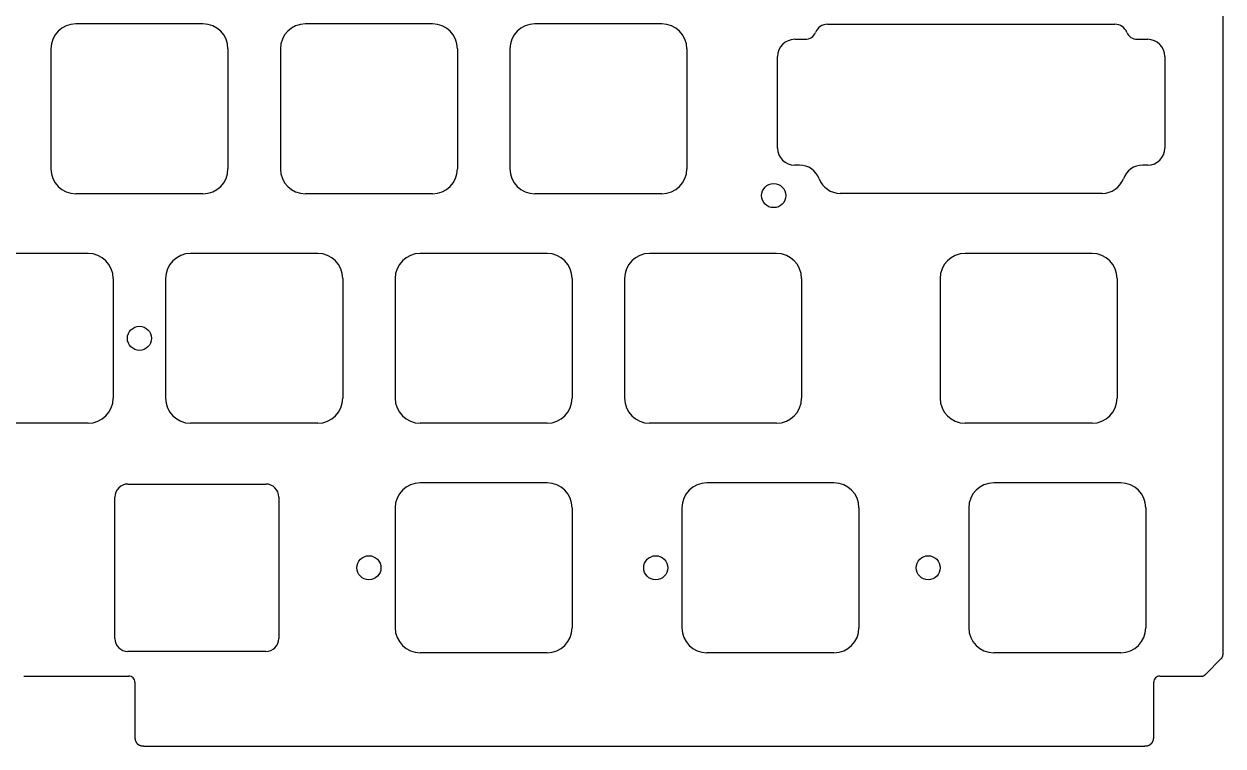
# Model space of a CAD drawing. Header units: millimetres. Extents: x -9 to 276, y -91 to 15.
# Drawn here: x 176.1 to 275.7, y -91 to -31 of the extents above; entities that cross this region are included whole.
import ezdxf

# ---------------------------------------------------------------- set-up
doc = ezdxf.new("R2010")
doc.units = ezdxf.units.MM
doc.layers.add('BLACK', color=7, linetype='CONTINUOUS')
doc.layers.add('Edge.Cuts', color=53, linetype='CONTINUOUS', true_color=0xc8a339)

msp = doc.modelspace()

# ---------------------------------------------------------------- linework, layer by layer
at = {"layer": 'BLACK', "linetype": 'Continuous'}
for p, q in [((238.6375, -50.1), (228.087499, -50.1)), ((264.83125, -50.1), (254.281249, -50.1)), ((226.0125, -52.175), (226.0125, -62.125001)), ((240.7125, -52.175), (240.7125, -62.125)), ((252.20625, -52.175), (252.20625, -62.125001)), ((266.90625, -52.175), (266.90625, -62.125)), ((238.6375, -64.2), (228.0875, -64.2)), ((264.83125, -64.2), (254.28125, -64.2)), ((184.775, -69.25), (196.225, -69.25)), ((219.5875, -69.15), (209.037499, -69.15)), ((243.4, -69.15), (232.849999, -69.15)), ((267.2125, -69.15), (256.662499, -69.15)), ((183.7, -82.075), (183.7, -70.325)), ((197.3, -70.325), (197.3, -82.075)), ((206.9625, -71.225), (206.9625, -81.175001)), ((221.6625, -71.225), (221.6625, -81.175)), ((230.775, -71.225), (230.775, -81.175001)), ((245.475, -71.225), (245.475, -81.175)), ((254.5875, -71.225), (254.5875, -81.175001)), ((269.2875, -71.225), (269.2875, -81.175)), ((196.225, -83.15), (184.775, -83.15)), ((219.5875, -83.25), (209.0375, -83.25)), ((243.4, -83.25), (232.85, -83.25)), ((267.2125, -83.25), (256.6625, -83.25))]:
    msp.add_line(p, q, dxfattribs=at)
at = {"layer": 'BLACK'}
for centre in [(204.7875, -76.2), (228.6, -76.2), (251.221875, -76.2)]:
    msp.add_circle(centre, 1, dxfattribs=at)
for centre, radius, start, end in [((228.087504, -52.175004), 2.075004, 90.00013806, 179.99988955), ((238.6375, -52.175), 2.075, 0, 90), ((254.281254, -52.175004), 2.075004, 90.00013806, 179.99988955), ((264.83125, -52.175), 2.075, 0, 90), ((228.087502, -62.124998), 2.075002, 180.00008284, 269.99994478), ((238.6375, -62.125), 2.075, 270, 0), ((254.281252, -62.124998), 2.075002, 180.00008284, 269.99994478), ((264.83125, -62.125), 2.075, 270, 0), ((184.774999, -70.324999), 1.074999, 89.9999467, 180.0000533), ((196.225, -70.325), 1.075, 0, 90), ((209.037504, -71.225004), 2.075004, 90.00013806, 179.99988955), ((219.5875, -71.225), 2.075, 0, 90), ((232.850004, -71.225004), 2.075004, 90.00013806, 179.99988955), ((243.4, -71.225), 2.075, 0, 90), ((256.662504, -71.225004), 2.075004, 90.00013806, 179.99988955), ((267.2125, -71.225), 2.075, 0, 90), ((209.037502, -81.174998), 2.075002, 180.00008284, 269.99994478), ((219.5875, -81.175), 2.075, 270, 0), ((232.850002, -81.174998), 2.075002, 180.00008284, 269.99994478), ((243.4, -81.175), 2.075, 270, 0), ((256.662502, -81.174998), 2.075002, 180.00008284, 269.99994478), ((267.2125, -81.175), 2.075, 270, 0), ((184.774999, -82.075001), 1.074999, 179.9999467, 270.0000533), ((196.225, -82.075), 1.075, 270, 0)]:
    msp.add_arc(centre, radius, start, end, dxfattribs=at)
at = {"layer": 'Edge.Cuts', "linetype": 'CONTINUOUS'}
for p, q in [((275.7, -83.39289), (275.7, 7.192893)), ((191.0125, -31.05), (180.4625, -31.05)), ((210.0625, -31.05), (199.5125, -31.05)), ((229.1125, -31.05), (218.5625, -31.05)), ((178.3875, -33.125), (178.3875, -43.075)), ((193.0875, -33.125), (193.0875, -43.075)), ((197.4375, -33.125), (197.4375, -43.075)), ((212.1375, -33.125), (212.1375, -43.075)), ((216.4875, -33.125), (216.4875, -43.075)), ((231.1875, -33.125), (231.1875, -43.075)), ((191.0125, -45.15), (180.4625, -45.15)), ((210.0625, -45.15), (199.5125, -45.15)), ((229.1125, -45.15), (218.5625, -45.15)), ((181.4875, -50.1), (170.9375, -50.1)), ((200.5375, -50.1), (189.9875, -50.1)), ((219.5875, -50.1), (209.0375, -50.1)), ((183.5625, -52.175), (183.5625, -62.125)), ((187.9125, -52.175), (187.9125, -62.125)), ((202.6125, -52.175), (202.6125, -62.125)), ((206.9625, -52.175), (206.9625, -62.125)), ((221.6625, -52.175), (221.6625, -62.125)), ((181.4875, -64.2), (170.9375, -64.2)), ((200.5375, -64.2), (189.9875, -64.2)), ((219.5875, -64.2), (209.0375, -64.2)), ((275.645185, -83.623601), (275.646602, -83.620891)), ((275.646602, -83.620891), (275.648, -83.618173)), ((275.648, -83.618173), (275.649379, -83.61545)), ((275.649379, -83.61545), (275.65074, -83.612718)), ((275.65074, -83.612718), (275.652081, -83.60998)), ((275.652081, -83.60998), (275.653404, -83.607234)), ((275.653404, -83.607234), (275.654708, -83.604482)), ((275.654708, -83.604482), (275.655994, -83.601722)), ((275.655994, -83.601722), (275.65726, -83.598956)), ((275.65726, -83.598956), (275.658508, -83.596181)), ((275.658508, -83.596181), (275.659737, -83.5934)), ((275.659737, -83.5934), (275.660948, -83.590611)), ((275.660948, -83.590611), (275.66214, -83.587815)), ((275.66214, -83.587815), (275.663314, -83.585011)), ((275.663314, -83.585011), (275.665606, -83.57938)), ((275.665606, -83.57938), (275.667824, -83.573718)), ((275.667824, -83.573718), (275.669968, -83.568026)), ((275.669968, -83.568026), (275.672039, -83.562301)), ((275.672039, -83.562301), (275.674036, -83.556544)), ((275.674036, -83.556544), (275.67596, -83.550754)), ((275.67596, -83.550754), (275.677811, -83.54493)), ((275.677811, -83.54493), (275.679589, -83.539073)), ((275.679589, -83.539073), (275.681294, -83.533181)), ((275.681294, -83.533181), (275.682925, -83.527254)), ((275.682925, -83.527254), (275.684483, -83.521292)), ((275.684483, -83.521292), (275.685968, -83.515293)), ((275.685968, -83.515293), (275.68738, -83.509257)), ((275.68738, -83.509257), (275.688718, -83.503184)), ((275.688718, -83.503184), (275.689983, -83.497072)), ((275.689983, -83.497072), (275.691174, -83.490922)), ((275.691174, -83.490922), (275.692291, -83.484733)), ((275.692291, -83.484733), (275.693333, -83.478504)), ((275.693333, -83.478504), (275.694302, -83.472234)), ((275.694302, -83.472234), (275.695196, -83.465924)), ((275.695196, -83.465924), (275.696015, -83.459571)), ((275.696015, -83.459571), (275.696758, -83.453176)), ((275.696758, -83.453176), (275.697426, -83.446738)), ((275.697426, -83.446738), (275.698018, -83.440255)), ((275.698018, -83.440255), (275.698534, -83.433729)), ((275.698534, -83.433729), (275.698973, -83.427157)), ((275.698973, -83.427157), (275.699334, -83.42054)), ((275.699334, -83.42054), (275.699618, -83.413876)), ((275.699618, -83.413876), (275.699824, -83.407164)), ((275.699824, -83.407164), (275.699952, -83.400405)), ((275.699952, -83.400405), (275.7, -83.393597)), ((275.7, -83.393597), (275.7, -83.39289)), ((274.246446, -85.05355), (275.553553, -83.746443)), ((275.553553, -83.746443), (275.555963, -83.744019)), ((275.555963, -83.744019), (275.558354, -83.741586)), ((275.558354, -83.741586), (275.560718, -83.739151)), ((275.560718, -83.739151), (275.563063, -83.736707)), ((275.563063, -83.736707), (275.565383, -83.734261)), ((275.565383, -83.734261), (275.567682, -83.731807)), ((275.567682, -83.731807), (275.569957, -83.72935)), ((275.569957, -83.72935), (275.572212, -83.726885)), ((275.572212, -83.726885), (275.574442, -83.724418)), ((275.574442, -83.724418), (275.576653, -83.721942)), ((275.576653, -83.721942), (275.57884, -83.719463)), ((275.57884, -83.719463), (275.581007, -83.716976)), ((275.581007, -83.716976), (275.58315, -83.714487)), ((275.58315, -83.714487), (275.585273, -83.711989)), ((275.585273, -83.711989), (275.587373, -83.709488)), ((275.587373, -83.709488), (275.589453, -83.706979)), ((275.589453, -83.706979), (275.591511, -83.704467)), ((275.591511, -83.704467), (275.593548, -83.701947)), ((275.593548, -83.701947), (275.595563, -83.699423)), ((275.595563, -83.699423), (275.597559, -83.696892)), ((275.597559, -83.696892), (275.599532, -83.694357)), ((275.599532, -83.694357), (275.601485, -83.691814)), ((275.601485, -83.691814), (275.603416, -83.689268)), ((275.603416, -83.689268), (275.605329, -83.686713)), ((275.605329, -83.686713), (275.607218, -83.684155)), ((275.607218, -83.684155), (275.609089, -83.681589)), ((275.609089, -83.681589), (275.610938, -83.679019)), ((275.610938, -83.679019), (275.612768, -83.676441)), ((275.612768, -83.676441), (275.614577, -83.67386)), ((275.614577, -83.67386), (275.616366, -83.67127)), ((275.616366, -83.67127), (275.618134, -83.668676)), ((275.618134, -83.668676), (275.619883, -83.666074)), ((275.619883, -83.666074), (275.621611, -83.663468)), ((275.621611, -83.663468), (275.62332, -83.660854)), ((275.62332, -83.660854), (275.625008, -83.658235)), ((275.625008, -83.658235), (275.626678, -83.655609)), ((275.626678, -83.655609), (275.628327, -83.652978)), ((275.628327, -83.652978), (275.629957, -83.650339)), ((275.629957, -83.650339), (275.631566, -83.647695)), ((275.631566, -83.647695), (275.633157, -83.645044)), ((275.633157, -83.645044), (275.634728, -83.642387)), ((275.634728, -83.642387), (275.63628, -83.639723)), ((275.63628, -83.639723), (275.637811, -83.637053)), ((275.637811, -83.637053), (275.639325, -83.634375)), ((275.639325, -83.634375), (275.640818, -83.631692)), ((275.640818, -83.631692), (275.642293, -83.629002)), ((275.642293, -83.629002), (275.643748, -83.626305)), ((275.643748, -83.626305), (275.645185, -83.623601)), ((176.149852, -85.199997), (184.850852, -85.199997)), ((270.450556, -85.199997), (273.892893, -85.199997)), ((273.892893, -85.199997), (273.896312, -85.199987)), ((273.896312, -85.199987), (273.899722, -85.199957)), ((273.899722, -85.199957), (273.903116, -85.199907)), ((273.903116, -85.199907), (273.906502, -85.199837)), ((273.906502, -85.199837), (273.909871, -85.199748)), ((273.909871, -85.199748), (273.913233, -85.199639)), ((273.913233, -85.199639), (273.916578, -85.19951)), ((273.916578, -85.19951), (273.919916, -85.199361)), ((273.919916, -85.199361), (273.923238, -85.199194)), ((273.923238, -85.199194), (273.926552, -85.199006)), ((273.926552, -85.199006), (273.929851, -85.1988)), ((273.929851, -85.1988), (273.933141, -85.198573)), ((273.933141, -85.198573), (273.936417, -85.198328)), ((273.936417, -85.198328), (273.939685, -85.198064)), ((273.939685, -85.198064), (273.942938, -85.19778)), ((273.942938, -85.19778), (273.946183, -85.197477)), ((273.946183, -85.197477), (273.949414, -85.197155)), ((273.949414, -85.197155), (273.952637, -85.196814)), ((273.952637, -85.196814), (273.955846, -85.196455)), ((273.955846, -85.196455), (273.959047, -85.196076)), ((273.959047, -85.196076), (273.962235, -85.195678)), ((273.962235, -85.195678), (273.965414, -85.195262)), ((273.965414, -85.195262), (273.96858, -85.194827)), ((273.96858, -85.194827), (273.971738, -85.194373)), ((273.971738, -85.194373), (273.974884, -85.1939)), ((273.974884, -85.1939), (273.978021, -85.193408)), ((273.978021, -85.193408), (273.981146, -85.192899)), ((273.981146, -85.192899), (273.984262, -85.19237)), ((273.984262, -85.19237), (273.987367, -85.191823)), ((273.987367, -85.191823), (273.990463, -85.191257)), ((273.990463, -85.191257), (273.993547, -85.190673)), ((273.993547, -85.190673), (273.996624, -85.19007)), ((273.996624, -85.19007), (273.999689, -85.189449)), ((273.999689, -85.189449), (274.002746, -85.188809)), ((274.002746, -85.188809), (274.005791, -85.188151)), ((274.005791, -85.188151), (274.008829, -85.187475)), ((274.008829, -85.187475), (274.011855, -85.18678)), ((274.011855, -85.18678), (274.014873, -85.186067)), ((274.014873, -85.186067), (274.017881, -85.185335)), ((274.017881, -85.185335), (274.020881, -85.184585)), ((274.020881, -85.184585), (274.02387, -85.183817)), ((274.02387, -85.183817), (274.026851, -85.183031)), ((274.026851, -85.183031), (274.029822, -85.182226)), ((274.029822, -85.182226), (274.032786, -85.181403)), ((274.032786, -85.181403), (274.035739, -85.180562)), ((274.035739, -85.180562), (274.038684, -85.179702)), ((274.038684, -85.179702), (274.04162, -85.178824)), ((274.04162, -85.178824), (274.044548, -85.177928)), ((274.044548, -85.177928), (274.047466, -85.177014)), ((274.047466, -85.177014), (274.050376, -85.176081)), ((274.050376, -85.176081), (274.053278, -85.17513)), ((274.053278, -85.17513), (274.056171, -85.174161)), ((274.056171, -85.174161), (274.059056, -85.173173)), ((274.059056, -85.173173), (274.061933, -85.172167)), ((274.061933, -85.172167), (274.064801, -85.171143)), ((274.064801, -85.171143), (274.067661, -85.1701)), ((274.067661, -85.1701), (274.070513, -85.16904)), ((274.070513, -85.16904), (274.073357, -85.16796)), ((274.073357, -85.16796), (274.076193, -85.166863)), ((274.076193, -85.166863), (274.079022, -85.165747)), ((274.079022, -85.165747), (274.081842, -85.164612)), ((274.081842, -85.164612), (274.084655, -85.16346)), ((274.084655, -85.16346), (274.090257, -85.161099)), ((274.090257, -85.161099), (274.095828, -85.158664)), ((274.095828, -85.158664), (274.10137, -85.156154)), ((274.10137, -85.156154), (274.106882, -85.153571)), ((274.106882, -85.153571), (274.112365, -85.150912)), ((274.112365, -85.150912), (274.11782, -85.148179)), ((274.11782, -85.148179), (274.123247, -85.14537)), ((274.123247, -85.14537), (274.128645, -85.142485)), ((274.128645, -85.142485), (274.134017, -85.139524)), ((274.134017, -85.139524), (274.139362, -85.136487)), ((274.139362, -85.136487), (274.14468, -85.133372)), ((274.14468, -85.133372), (274.149972, -85.13018)), ((274.149972, -85.13018), (274.155238, -85.126911)), ((274.155238, -85.126911), (274.160479, -85.123563)), ((274.160479, -85.123563), (274.165694, -85.120135)), ((274.165694, -85.120135), (274.170885, -85.116629)), ((274.170885, -85.116629), (274.176051, -85.113042)), ((274.176051, -85.113042), (274.181193, -85.109375)), ((274.181193, -85.109375), (274.186311, -85.105626)), ((274.186311, -85.105626), (274.191406, -85.101796)), ((274.191406, -85.101796), (274.196477, -85.097883)), ((274.196477, -85.097883), (274.201525, -85.093887)), ((274.201525, -85.093887), (274.20655, -85.089806)), ((274.20655, -85.089806), (274.211552, -85.085641)), ((274.211552, -85.085641), (274.216531, -85.081391)), ((274.216531, -85.081391), (274.221489, -85.077054)), ((274.221489, -85.077054), (274.226424, -85.072631)), ((274.226424, -85.072631), (274.231337, -85.068119)), ((274.231337, -85.068119), (274.236228, -85.063519)), ((274.236228, -85.063519), (274.241098, -85.05883)), ((274.241098, -85.05883), (274.245945, -85.05405)), ((274.245945, -85.05405), (274.246446, -85.05355)), ((185.350852, -85.699997), (185.350852, -90.199997)), ((269.950556, -90.199997), (269.950556, -85.699997)), ((185.350852, -90.199997), (185.350862, -90.205644)), ((185.350862, -90.205644), (185.350892, -90.211271)), ((185.350892, -90.211271), (185.350942, -90.216858)), ((185.350942, -90.216858), (185.351011, -90.222425)), ((185.351011, -90.222425), (185.351101, -90.227953)), ((185.351101, -90.227953), (185.351209, -90.233461)), ((185.351209, -90.233461), (185.351338, -90.23893)), ((185.351338, -90.23893), (185.351485, -90.24438)), ((185.351485, -90.24438), (185.351652, -90.249791)), ((185.351652, -90.249791), (185.351838, -90.255183)), ((185.351838, -90.255183), (185.352043, -90.260537)), ((185.352043, -90.260537), (185.352267, -90.265871)), ((185.352267, -90.265871), (185.352509, -90.271168)), ((185.352509, -90.271168), (185.352771, -90.276446)), ((185.352771, -90.276446), (185.353051, -90.281686)), ((185.353051, -90.281686), (185.35335, -90.286907)), ((185.35335, -90.286907), (185.353667, -90.292092)), ((185.353667, -90.292092), (185.354003, -90.297257)), ((185.354003, -90.297257), (185.354356, -90.302386)), ((185.354356, -90.302386), (185.354728, -90.307497)), ((185.354728, -90.307497), (185.355118, -90.312571)), ((185.355118, -90.312571), (185.355526, -90.317627)), ((185.355526, -90.317627), (185.355952, -90.322647)), ((185.355952, -90.322647), (185.356396, -90.327648)), ((185.356396, -90.327648), (185.356857, -90.332615)), ((185.356857, -90.332615), (185.357337, -90.337563)), ((185.357337, -90.337563), (185.357833, -90.342476)), ((185.357833, -90.342476), (185.358347, -90.347371)), ((185.358347, -90.347371), (185.358878, -90.352232)), ((185.358878, -90.352232), (185.359427, -90.357074)), ((185.359427, -90.357074), (185.359993, -90.361882)), ((185.359993, -90.361882), (185.360576, -90.366673)), ((185.360576, -90.366673), (185.361175, -90.371429)), ((185.361175, -90.371429), (185.361793, -90.376168)), ((185.361793, -90.376168), (185.362426, -90.380874)), ((185.362426, -90.380874), (185.363077, -90.385562)), ((185.363077, -90.385562), (185.363744, -90.390217)), ((185.363744, -90.390217), (185.364428, -90.394854)), ((185.364428, -90.394854), (185.365128, -90.399459)), ((185.365128, -90.399459), (185.365846, -90.404047)), ((185.365846, -90.404047), (185.366578, -90.408602)), ((185.366578, -90.408602), (185.367329, -90.41314)), ((185.367329, -90.41314), (185.368094, -90.417647)), ((185.368094, -90.417647), (185.368876, -90.422136)), ((185.368876, -90.422136), (185.369674, -90.426593)), ((185.369674, -90.426593), (185.370489, -90.431034)), ((185.370489, -90.431034), (185.371318, -90.435444)), ((185.371318, -90.435444), (185.372165, -90.439836)), ((185.372165, -90.439836), (185.373026, -90.444198)), ((185.373026, -90.444198), (185.373904, -90.448543)), ((185.373904, -90.448543), (185.374796, -90.452858)), ((185.374796, -90.452858), (185.375706, -90.457157)), ((185.375706, -90.457157), (185.376629, -90.461425)), ((185.376629, -90.461425), (185.377569, -90.465676)), ((185.377569, -90.465676), (185.378524, -90.469899)), ((185.378524, -90.469899), (185.379495, -90.474104)), ((185.379495, -90.474104), (185.38048, -90.478281)), ((185.38048, -90.478281), (185.381482, -90.482441)), ((185.381482, -90.482441), (185.382497, -90.486572)), ((185.382497, -90.486572), (185.383529, -90.490687)), ((185.383529, -90.490687), (185.384574, -90.494774)), ((185.384574, -90.494774), (185.385636, -90.498844)), ((185.385636, -90.498844), (185.386712, -90.502886)), ((185.386712, -90.502886), (185.387803, -90.506913)), ((185.387803, -90.506913), (185.388908, -90.510911)), ((185.388908, -90.510911), (185.39003, -90.514894)), ((185.39003, -90.514894), (185.391164, -90.518849)), ((185.391164, -90.518849), (185.392315, -90.522788)), ((185.392315, -90.522788), (185.393478, -90.5267)), ((185.393478, -90.5267), (185.394658, -90.530597)), ((185.394658, -90.530597), (185.395851, -90.534467)), ((185.395851, -90.534467), (185.397059, -90.53832)), ((185.397059, -90.53832), (185.398281, -90.542148)), ((185.398281, -90.542148), (185.399518, -90.54596)), ((185.399518, -90.54596), (185.400769, -90.549747)), ((185.400769, -90.549747), (185.402035, -90.553517)), ((185.402035, -90.553517), (185.403313, -90.557262)), ((185.403313, -90.557262), (185.404608, -90.560992)), ((185.404608, -90.560992), (185.405914, -90.564696)), ((185.405914, -90.564696), (185.407237, -90.568385)), ((185.407237, -90.568385), (185.408572, -90.57205)), ((185.408572, -90.57205), (185.409923, -90.575698)), ((185.409923, -90.575698), (185.411286, -90.579323)), ((185.411286, -90.579323), (185.412664, -90.582931)), ((185.412664, -90.582931), (185.414055, -90.586516)), ((185.414055, -90.586516), (185.415461, -90.590086)), ((185.415461, -90.590086), (185.41688, -90.593632)), ((269.88443, -90.593873), (269.887251, -90.586777)), ((269.887251, -90.586777), (269.890016, -90.579603)), ((269.890016, -90.579603), (269.892725, -90.57235)), ((269.892725, -90.57235), (269.895379, -90.565018)), ((269.895379, -90.565018), (269.897976, -90.557606)), ((269.897976, -90.557606), (269.900517, -90.550113)), ((269.900517, -90.550113), (269.903002, -90.542538)), ((269.903002, -90.542538), (269.905428, -90.53488)), ((269.905428, -90.53488), (269.907798, -90.527139)), ((269.907798, -90.527139), (269.910109, -90.519313)), ((269.910109, -90.519313), (269.912362, -90.511402)), ((269.912362, -90.511402), (269.914557, -90.503405)), ((269.914557, -90.503405), (269.916692, -90.495321)), ((269.916692, -90.495321), (269.918768, -90.487149)), ((269.918768, -90.487149), (269.920783, -90.478887)), ((269.920783, -90.478887), (269.922738, -90.470536)), ((269.922738, -90.470536), (269.924632, -90.462094)), ((269.924632, -90.462094), (269.926465, -90.45356)), ((269.926465, -90.45356), (269.928235, -90.444934)), ((269.928235, -90.444934), (269.929943, -90.436214)), ((269.929943, -90.436214), (269.931588, -90.427399)), ((269.931588, -90.427399), (269.933169, -90.418489)), ((269.933169, -90.418489), (269.934686, -90.409482)), ((269.934686, -90.409482), (269.936138, -90.400378)), ((269.936138, -90.400378), (269.937524, -90.391175)), ((269.937524, -90.391175), (269.938845, -90.381872)), ((269.938845, -90.381872), (269.940099, -90.372469)), ((269.940099, -90.372469), (269.941285, -90.362964)), ((269.941285, -90.362964), (269.942404, -90.353357)), ((269.942404, -90.353357), (269.943454, -90.343646)), ((269.943454, -90.343646), (269.944435, -90.33383)), ((269.944435, -90.33383), (269.945346, -90.323908)), ((269.945346, -90.323908), (269.946186, -90.31388)), ((269.946186, -90.31388), (269.946955, -90.303744)), ((269.946955, -90.303744), (269.947652, -90.293499)), ((269.947652, -90.293499), (269.948275, -90.283144)), ((269.948275, -90.283144), (269.948826, -90.272678)), ((269.948826, -90.272678), (269.949302, -90.2621)), ((269.949302, -90.2621), (269.949702, -90.251408)), ((269.949702, -90.251408), (269.950027, -90.240603)), ((269.950027, -90.240603), (269.950275, -90.229682)), ((269.950275, -90.229682), (269.950446, -90.218644)), ((269.950446, -90.218644), (269.950538, -90.207489)), ((269.950538, -90.207489), (269.950556, -90.199997)), ((185.41688, -90.593632), (185.418314, -90.597162)), ((185.418314, -90.597162), (185.41976, -90.600669)), ((185.41976, -90.600669), (185.421221, -90.604161)), ((185.421221, -90.604161), (185.422695, -90.60763)), ((185.422695, -90.60763), (185.424184, -90.611084)), ((185.424184, -90.611084), (185.425684, -90.614515)), ((185.425684, -90.614515), (185.4272, -90.617931)), ((185.4272, -90.617931), (185.428728, -90.621325)), ((185.428728, -90.621325), (185.430272, -90.624703)), ((185.430272, -90.624703), (185.431827, -90.62806)), ((185.431827, -90.62806), (185.433397, -90.631402)), ((185.433397, -90.631402), (185.434979, -90.634721)), ((185.434979, -90.634721), (185.436576, -90.638026)), ((185.436576, -90.638026), (185.438185, -90.64131)), ((185.438185, -90.64131), (185.439809, -90.644579)), ((185.439809, -90.644579), (185.441445, -90.647826)), ((185.441445, -90.647826), (185.443096, -90.651059)), ((185.443096, -90.651059), (185.444759, -90.654271)), ((185.444759, -90.654271), (185.446437, -90.657468)), ((185.446437, -90.657468), (185.448126, -90.660645)), ((185.448126, -90.660645), (185.44983, -90.663807)), ((185.44983, -90.663807), (185.451547, -90.666949)), ((185.451547, -90.666949), (185.453277, -90.670076)), ((185.453277, -90.670076), (185.45502, -90.673184)), ((185.45502, -90.673184), (185.456778, -90.676276)), ((185.456778, -90.676276), (185.458547, -90.679349)), ((185.458547, -90.679349), (185.460331, -90.682408)), ((185.460331, -90.682408), (185.462127, -90.685447)), ((185.462127, -90.685447), (185.463938, -90.688472)), ((185.463938, -90.688472), (185.465761, -90.691478)), ((185.465761, -90.691478), (185.467598, -90.694469)), ((185.467598, -90.694469), (185.469447, -90.697441)), ((185.469447, -90.697441), (185.471311, -90.700399)), ((185.471311, -90.700399), (185.473187, -90.703339)), ((185.473187, -90.703339), (185.475077, -90.706264)), ((185.475077, -90.706264), (185.476979, -90.709171)), ((185.476979, -90.709171), (185.478896, -90.712063)), ((185.478896, -90.712063), (185.480825, -90.714938)), ((185.480825, -90.714938), (185.482769, -90.717798)), ((185.482769, -90.717798), (185.484724, -90.720641)), ((185.484724, -90.720641), (185.486694, -90.723469)), ((185.486694, -90.723469), (185.488677, -90.72628)), ((185.488677, -90.72628), (185.490673, -90.729076)), ((185.490673, -90.729076), (185.492682, -90.731856)), ((185.492682, -90.731856), (185.494706, -90.734621)), ((185.494706, -90.734621), (185.496741, -90.737369)), ((185.496741, -90.737369), (185.498792, -90.740103)), ((185.498792, -90.740103), (185.500854, -90.74282)), ((185.500854, -90.74282), (185.502931, -90.745523)), ((185.502931, -90.745523), (185.505021, -90.74821)), ((185.505021, -90.74821), (185.507125, -90.750882)), ((185.507125, -90.750882), (185.509241, -90.753539)), ((185.509241, -90.753539), (185.511372, -90.756181)), ((185.511372, -90.756181), (185.513516, -90.758807)), ((185.513516, -90.758807), (185.515673, -90.761418)), ((185.515673, -90.761418), (185.517844, -90.764015)), ((185.517844, -90.764015), (185.520029, -90.766596)), ((185.520029, -90.766596), (185.522227, -90.769163)), ((185.522227, -90.769163), (185.52444, -90.771715)), ((185.52444, -90.771715), (185.526665, -90.774252)), ((185.526665, -90.774252), (185.528905, -90.776775)), ((185.528905, -90.776775), (185.531158, -90.779282)), ((185.531158, -90.779282), (185.533425, -90.781776)), ((185.533425, -90.781776), (185.535705, -90.784254)), ((185.535705, -90.784254), (185.538, -90.786719)), ((185.538, -90.786719), (185.540309, -90.789168)), ((185.540309, -90.789168), (185.542631, -90.791604)), ((185.542631, -90.791604), (185.544968, -90.794025)), ((185.544968, -90.794025), (185.547318, -90.796432)), ((185.547318, -90.796432), (185.549682, -90.798824)), ((185.549682, -90.798824), (185.552061, -90.801203)), ((185.552061, -90.801203), (185.556861, -90.805917)), ((185.556861, -90.805917), (185.561717, -90.810575)), ((185.561717, -90.810575), (185.56663, -90.815176)), ((185.56663, -90.815176), (185.571601, -90.819723)), ((185.571601, -90.819723), (185.57663, -90.824213)), ((185.57663, -90.824213), (185.581718, -90.828649)), ((185.581718, -90.828649), (185.586864, -90.83303)), ((185.586864, -90.83303), (185.592069, -90.837356)), ((185.592069, -90.837356), (185.597334, -90.841627)), ((185.597334, -90.841627), (185.602659, -90.845844)), ((185.602659, -90.845844), (185.608045, -90.850007)), ((185.608045, -90.850007), (185.613492, -90.854117)), ((185.613492, -90.854117), (185.619001, -90.858172)), ((185.619001, -90.858172), (185.624571, -90.862174)), ((185.624571, -90.862174), (185.630204, -90.866122)), ((185.630204, -90.866122), (185.635901, -90.870017)), ((185.635901, -90.870017), (185.641661, -90.873859)), ((185.641661, -90.873859), (185.647486, -90.877647)), ((185.647486, -90.877647), (185.653375, -90.881382)), ((185.653375, -90.881382), (185.659331, -90.885063)), ((185.659331, -90.885063), (185.665352, -90.888692)), ((185.665352, -90.888692), (185.67144, -90.892267)), ((185.67144, -90.892267), (185.677596, -90.895789)), ((185.677596, -90.895789), (185.68382, -90.899258)), ((185.68382, -90.899258), (185.690112, -90.902674)), ((185.690112, -90.902674), (185.696474, -90.906036)), ((185.696474, -90.906036), (185.702906, -90.909345)), ((185.702906, -90.909345), (185.709409, -90.9126)), ((185.709409, -90.9126), (185.715984, -90.915801)), ((185.715984, -90.915801), (185.722631, -90.918948)), ((185.722631, -90.918948), (185.72935, -90.922042)), ((185.72935, -90.922042), (185.736144, -90.925081)), ((185.736144, -90.925081), (185.743012, -90.928066)), ((185.743012, -90.928066), (185.749956, -90.930996)), ((185.749956, -90.930996), (185.756976, -90.933871)), ((185.756976, -90.933871), (185.764072, -90.936692)), ((185.764072, -90.936692), (185.771246, -90.939457)), ((185.771246, -90.939457), (185.778499, -90.942166)), ((185.778499, -90.942166), (185.785831, -90.94482)), ((185.785831, -90.94482), (185.793243, -90.947417)), ((185.793243, -90.947417), (185.800736, -90.949958)), ((185.800736, -90.949958), (185.808311, -90.952443)), ((185.808311, -90.952443), (185.815969, -90.954869)), ((185.815969, -90.954869), (185.82371, -90.957239)), ((185.82371, -90.957239), (185.831536, -90.95955)), ((185.831536, -90.95955), (185.839447, -90.961803)), ((185.839447, -90.961803), (185.847444, -90.963998)), ((185.847444, -90.963998), (185.855528, -90.966133)), ((185.855528, -90.966133), (185.8637, -90.968209)), ((185.8637, -90.968209), (185.871962, -90.970224)), ((185.871962, -90.970224), (185.880313, -90.972179)), ((185.880313, -90.972179), (185.888755, -90.974073)), ((185.888755, -90.974073), (185.897289, -90.975906)), ((185.897289, -90.975906), (185.905915, -90.977676)), ((185.905915, -90.977676), (185.914635, -90.979384)), ((185.914635, -90.979384), (185.92345, -90.981029)), ((185.92345, -90.981029), (185.93236, -90.98261)), ((185.93236, -90.98261), (185.941367, -90.984127)), ((185.941367, -90.984127), (185.950471, -90.985579)), ((185.950471, -90.985579), (185.959674, -90.986965)), ((185.959674, -90.986965), (185.968977, -90.988286)), ((185.968977, -90.988286), (185.97838, -90.98954)), ((185.97838, -90.98954), (185.987885, -90.990726)), ((185.987885, -90.990726), (185.997492, -90.991845)), ((185.997492, -90.991845), (186.007204, -90.992895)), ((186.007204, -90.992895), (186.017019, -90.993876)), ((186.017019, -90.993876), (186.026941, -90.994787)), ((186.026941, -90.994787), (186.036969, -90.995627)), ((186.036969, -90.995627), (186.047105, -90.996396)), ((186.047105, -90.996396), (186.05735, -90.997093)), ((186.05735, -90.997093), (186.067705, -90.997716)), ((186.067705, -90.997716), (186.078171, -90.998267)), ((186.078171, -90.998267), (186.088749, -90.998743)), ((186.088749, -90.998743), (186.099441, -90.999143)), ((186.099441, -90.999143), (186.110246, -90.999468)), ((186.110246, -90.999468), (186.121167, -90.999716)), ((186.121167, -90.999716), (186.132205, -90.999887)), ((186.132205, -90.999887), (186.14336, -90.999979)), ((186.14336, -90.999979), (186.150852, -90.999997)), ((186.150852, -90.999997), (269.150556, -90.999997)), ((269.150556, -90.999997), (269.156203, -90.999987)), ((269.156203, -90.999987), (269.16183, -90.999957)), ((269.16183, -90.999957), (269.167417, -90.999907)), ((269.167417, -90.999907), (269.172984, -90.999838)), ((269.172984, -90.999838), (269.178512, -90.999748)), ((269.178512, -90.999748), (269.18402, -90.99964)), ((269.18402, -90.99964), (269.189489, -90.999511)), ((269.189489, -90.999511), (269.194939, -90.999364)), ((269.194939, -90.999364), (269.20035, -90.999197)), ((269.20035, -90.999197), (269.205742, -90.999011)), ((269.205742, -90.999011), (269.211096, -90.998806)), ((269.211096, -90.998806), (269.21643, -90.998582)), ((269.21643, -90.998582), (269.221727, -90.99834)), ((269.221727, -90.99834), (269.227005, -90.998078)), ((269.227005, -90.998078), (269.232245, -90.997798)), ((269.232245, -90.997798), (269.237466, -90.997499)), ((269.237466, -90.997499), (269.242651, -90.997182)), ((269.242651, -90.997182), (269.247816, -90.996846)), ((269.247816, -90.996846), (269.252945, -90.996493)), ((269.252945, -90.996493), (269.258056, -90.996121)), ((269.258056, -90.996121), (269.26313, -90.995731)), ((269.26313, -90.995731), (269.268186, -90.995323)), ((269.268186, -90.995323), (269.273206, -90.994897)), ((269.273206, -90.994897), (269.278207, -90.994453)), ((269.278207, -90.994453), (269.283174, -90.993992)), ((269.283174, -90.993992), (269.288122, -90.993512)), ((269.288122, -90.993512), (269.293035, -90.993016)), ((269.293035, -90.993016), (269.29793, -90.992502)), ((269.29793, -90.992502), (269.30279, -90.991971)), ((269.30279, -90.991971), (269.307633, -90.991422)), ((269.307633, -90.991422), (269.312441, -90.990856)), ((269.312441, -90.990856), (269.317232, -90.990273)), ((269.317232, -90.990273), (269.321988, -90.989674)), ((269.321988, -90.989674), (269.326727, -90.989056)), ((269.326727, -90.989056), (269.331433, -90.988423)), ((269.331433, -90.988423), (269.336121, -90.987772)), ((269.336121, -90.987772), (269.340776, -90.987105)), ((269.340776, -90.987105), (269.345413, -90.986421)), ((269.345413, -90.986421), (269.350018, -90.985721)), ((269.350018, -90.985721), (269.354606, -90.985003)), ((269.354606, -90.985003), (269.359161, -90.984271)), ((269.359161, -90.984271), (269.363699, -90.98352)), ((269.363699, -90.98352), (269.368206, -90.982755)), ((269.368206, -90.982755), (269.372695, -90.981973)), ((269.372695, -90.981973), (269.377152, -90.981175)), ((269.377152, -90.981175), (269.381593, -90.98036)), ((269.381593, -90.98036), (269.386003, -90.979531)), ((269.386003, -90.979531), (269.390395, -90.978684)), ((269.390395, -90.978684), (269.394757, -90.977823)), ((269.394757, -90.977823), (269.399102, -90.976945)), ((269.399102, -90.976945), (269.403417, -90.976053)), ((269.403417, -90.976053), (269.407715, -90.975143)), ((269.407715, -90.975143), (269.411984, -90.97422)), ((269.411984, -90.97422), (269.416235, -90.97328)), ((269.416235, -90.97328), (269.420458, -90.972325)), ((269.420458, -90.972325), (269.424663, -90.971354)), ((269.424663, -90.971354), (269.42884, -90.970369)), ((269.42884, -90.970369), (269.433, -90.969367)), ((269.433, -90.969367), (269.437131, -90.968352)), ((269.437131, -90.968352), (269.441246, -90.96732)), ((269.441246, -90.96732), (269.445333, -90.966275)), ((269.445333, -90.966275), (269.449403, -90.965213)), ((269.449403, -90.965213), (269.453445, -90.964137)), ((269.453445, -90.964137), (269.457472, -90.963046)), ((269.457472, -90.963046), (269.46147, -90.961941)), ((269.46147, -90.961941), (269.465453, -90.960819)), ((269.465453, -90.960819), (269.469408, -90.959685)), ((269.469408, -90.959685), (269.473347, -90.958534)), ((269.473347, -90.958534), (269.477259, -90.957371)), ((269.477259, -90.957371), (269.481156, -90.956191)), ((269.481156, -90.956191), (269.485026, -90.954998)), ((269.485026, -90.954998), (269.488879, -90.95379)), ((269.488879, -90.95379), (269.492707, -90.952568)), ((269.492707, -90.952568), (269.496519, -90.951331)), ((269.496519, -90.951331), (269.500306, -90.95008)), ((269.500306, -90.95008), (269.504076, -90.948814)), ((269.504076, -90.948814), (269.507821, -90.947536)), ((269.507821, -90.947536), (269.511551, -90.946241)), ((269.511551, -90.946241), (269.515255, -90.944935)), ((269.515255, -90.944935), (269.518944, -90.943612)), ((269.518944, -90.943612), (269.522609, -90.942277)), ((269.522609, -90.942277), (269.526257, -90.940926)), ((269.526257, -90.940926), (269.529882, -90.939563)), ((269.529882, -90.939563), (269.53349, -90.938185)), ((269.53349, -90.938185), (269.537075, -90.936794)), ((269.537075, -90.936794), (269.540645, -90.935388)), ((269.540645, -90.935388), (269.544191, -90.933969)), ((269.544191, -90.933969), (269.547721, -90.932535)), ((269.547721, -90.932535), (269.551228, -90.931089)), ((269.551228, -90.931089), (269.55472, -90.929628)), ((269.55472, -90.929628), (269.558189, -90.928154)), ((269.558189, -90.928154), (269.561643, -90.926665)), ((269.561643, -90.926665), (269.565074, -90.925165)), ((269.565074, -90.925165), (269.56849, -90.923649)), ((269.56849, -90.923649), (269.571884, -90.922121)), ((269.571884, -90.922121), (269.575262, -90.920577)), ((269.575262, -90.920577), (269.578619, -90.919022)), ((269.578619, -90.919022), (269.581961, -90.917452)), ((269.581961, -90.917452), (269.58528, -90.91587)), ((269.58528, -90.91587), (269.588585, -90.914273)), ((269.588585, -90.914273), (269.591869, -90.912664)), ((269.591869, -90.912664), (269.595138, -90.91104)), ((269.595138, -90.91104), (269.598385, -90.909404)), ((269.598385, -90.909404), (269.601618, -90.907753)), ((269.601618, -90.907753), (269.60483, -90.90609)), ((269.60483, -90.90609), (269.608027, -90.904412)), ((269.608027, -90.904412), (269.611204, -90.902723)), ((269.611204, -90.902723), (269.614366, -90.901019)), ((269.614366, -90.901019), (269.617508, -90.899302)), ((269.617508, -90.899302), (269.620635, -90.897572)), ((269.620635, -90.897572), (269.623743, -90.895829)), ((269.623743, -90.895829), (269.626835, -90.894071)), ((269.626835, -90.894071), (269.629908, -90.892302)), ((269.629908, -90.892302), (269.632967, -90.890518)), ((269.632967, -90.890518), (269.636006, -90.888722)), ((269.636006, -90.888722), (269.639031, -90.886911)), ((269.639031, -90.886911), (269.642037, -90.885088)), ((269.642037, -90.885088), (269.645028, -90.883251)), ((269.645028, -90.883251), (269.648, -90.881402)), ((269.648, -90.881402), (269.650958, -90.879538)), ((269.650958, -90.879538), (269.653898, -90.877662)), ((269.653898, -90.877662), (269.656823, -90.875772)), ((269.656823, -90.875772), (269.65973, -90.87387)), ((269.65973, -90.87387), (269.662622, -90.871953)), ((269.662622, -90.871953), (269.665497, -90.870024)), ((269.665497, -90.870024), (269.668357, -90.86808)), ((269.668357, -90.86808), (269.6712, -90.866125)), ((269.6712, -90.866125), (269.674028, -90.864155)), ((269.674028, -90.864155), (269.676839, -90.862172)), ((269.676839, -90.862172), (269.679635, -90.860176)), ((269.679635, -90.860176), (269.682415, -90.858167)), ((269.682415, -90.858167), (269.68518, -90.856143)), ((269.68518, -90.856143), (269.687928, -90.854108)), ((269.687928, -90.854108), (269.690662, -90.852057)), ((269.690662, -90.852057), (269.693379, -90.849995)), ((269.693379, -90.849995), (269.696082, -90.847918)), ((269.696082, -90.847918), (269.698769, -90.845828)), ((269.698769, -90.845828), (269.701441, -90.843724)), ((269.701441, -90.843724), (269.704098, -90.841608)), ((269.704098, -90.841608), (269.70674, -90.839477)), ((269.70674, -90.839477), (269.709366, -90.837333)), ((269.709366, -90.837333), (269.711977, -90.835176)), ((269.711977, -90.835176), (269.714574, -90.833005)), ((269.714574, -90.833005), (269.717155, -90.83082)), ((269.717155, -90.83082), (269.719722, -90.828622)), ((269.719722, -90.828622), (269.722274, -90.826409)), ((269.722274, -90.826409), (269.724811, -90.824184)), ((269.724811, -90.824184), (269.727334, -90.821944)), ((269.727334, -90.821944), (269.729841, -90.819691)), ((269.729841, -90.819691), (269.732335, -90.817424)), ((269.732335, -90.817424), (269.734813, -90.815144)), ((269.734813, -90.815144), (269.737278, -90.812849)), ((269.737278, -90.812849), (269.739727, -90.81054)), ((269.739727, -90.81054), (269.742163, -90.808218)), ((269.742163, -90.808218), (269.744584, -90.805881)), ((269.744584, -90.805881), (269.746991, -90.803531)), ((269.746991, -90.803531), (269.749383, -90.801167)), ((269.749383, -90.801167), (269.751762, -90.798788)), ((269.751762, -90.798788), (269.756476, -90.793988)), ((269.756476, -90.793988), (269.761134, -90.789132)), ((269.761134, -90.789132), (269.765735, -90.784219)), ((269.765735, -90.784219), (269.770282, -90.779248)), ((269.770282, -90.779248), (269.774772, -90.774219)), ((269.774772, -90.774219), (269.779208, -90.769131)), ((269.779208, -90.769131), (269.783589, -90.763985)), ((269.783589, -90.763985), (269.787915, -90.75878)), ((269.787915, -90.75878), (269.792186, -90.753515)), ((269.792186, -90.753515), (269.796403, -90.74819)), ((269.796403, -90.74819), (269.800566, -90.742804)), ((269.800566, -90.742804), (269.804676, -90.737357)), ((269.804676, -90.737357), (269.808731, -90.731849)), ((269.808731, -90.731849), (269.812733, -90.726278)), ((269.812733, -90.726278), (269.816681, -90.720645)), ((269.816681, -90.720645), (269.820576, -90.714948)), ((269.820576, -90.714948), (269.824418, -90.709188)), ((269.824418, -90.709188), (269.828206, -90.703363)), ((269.828206, -90.703363), (269.831941, -90.697474)), ((269.831941, -90.697474), (269.835622, -90.691518)), ((269.835622, -90.691518), (269.839251, -90.685497)), ((269.839251, -90.685497), (269.842826, -90.679409)), ((269.842826, -90.679409), (269.846348, -90.673253)), ((269.846348, -90.673253), (269.849817, -90.667029)), ((269.849817, -90.667029), (269.853233, -90.660737)), ((269.853233, -90.660737), (269.856595, -90.654375)), ((269.856595, -90.654375), (269.859904, -90.647943)), ((269.859904, -90.647943), (269.863159, -90.64144)), ((269.863159, -90.64144), (269.86636, -90.634865)), ((269.86636, -90.634865), (269.869507, -90.628218)), ((269.869507, -90.628218), (269.872601, -90.621499)), ((269.872601, -90.621499), (269.87564, -90.614705)), ((269.87564, -90.614705), (269.878625, -90.607837)), ((269.878625, -90.607837), (269.881555, -90.600893)), ((269.881555, -90.600893), (269.88443, -90.593873))]:
    msp.add_line(p, q, dxfattribs=at)
at = {"layer": 'Edge.Cuts', "linetype": 'Continuous'}
for p, q in [((242.86593, -31.0724), (266.72117, -31.0724)), ((240.14311, -32.32456), (241.00872, -32.32456)), ((268.57838, -32.32456), (269.44399, -32.32456)), ((238.71811, -41.35044), (238.71811, -33.74956)), ((270.86899, -33.74956), (270.86899, -41.35044)), ((240.54715, -42.77544), (240.14311, -42.77544)), ((269.44399, -42.77544), (269.03995, -42.77544)), ((265.66905, -45.11191), (243.91805, -45.11191))]:
    msp.add_line(p, q, dxfattribs=at)
at = {"layer": 'Edge.Cuts'}
for centre in [(238.39375, -45.3), (185.7375, -57.15)]:
    msp.add_circle(centre, 1, dxfattribs=at)
for centre, radius, start, end in [((180.4625, -33.125), 2.075, 90, 180), ((191.0125, -33.125), 2.075, 0, 90), ((199.5125, -33.125), 2.075, 90, 180), ((210.0625, -33.125), 2.075, 0, 90), ((218.5625, -33.125), 2.075, 90, 180), ((229.1125, -33.125), 2.075, 0, 90), ((241.00872, -31.39615), 0.928411, 270, 337.97729805), ((242.86595, -32.1474), 1.075006, 90.00106597, 157.97610066), ((266.72115, -32.1474), 1.075, 22.02389934, 89.99893403), ((268.57835, -31.3961), 0.92846, 202.02625676, 270.00185132), ((240.14311, -33.74956), 1.425, 90, 180), ((269.44399, -33.74956), 1.425, 0, 90), ((240.14311, -41.35044), 1.425, 180, 270), ((269.44395, -41.3504), 1.42504, 270.00160826, 359.99839174), ((240.54716, -44.50037), 1.72493, 20.54597615, 90.00033216), ((269.03995, -44.5004), 1.724938, 90, 159.45340178), ((180.4625, -43.075), 2.075, -180, -90), ((191.0125, -43.075), 2.075, -90, 0), ((199.5125, -43.075), 2.075, -180, -90), ((210.0625, -43.075), 2.075, -90, 0), ((218.5625, -43.075), 2.075, -180, -90), ((229.1125, -43.075), 2.075, -90, 0), ((243.91806, -43.23696), 1.87495, 200.54592343, 269.99969441), ((265.66905, -43.237), 1.874943, 270, 339.45493501), ((181.4875, -52.175), 2.075, 0, 90), ((189.9875, -52.175), 2.075, 90, 180), ((200.5375, -52.175), 2.075, 0, 90), ((209.0375, -52.175), 2.075, 90, 180), ((219.5875, -52.175), 2.075, 0, 90), ((181.4875, -62.125), 2.075, -90, 0), ((189.9875, -62.125), 2.075, -180, -90), ((200.5375, -62.125), 2.075, -90, 0), ((209.0375, -62.125), 2.075, -180, -90), ((219.5875, -62.125), 2.075, -90, 0), ((184.850879, -85.699985), 0.499988, -0.00137517, 90.00309405), ((270.450479, -85.699985), 0.499923, -270.00882376, -179.99862469)]:
    msp.add_arc(centre, radius, start, end, dxfattribs=at)

doc.saveas('drawing.dxf')
